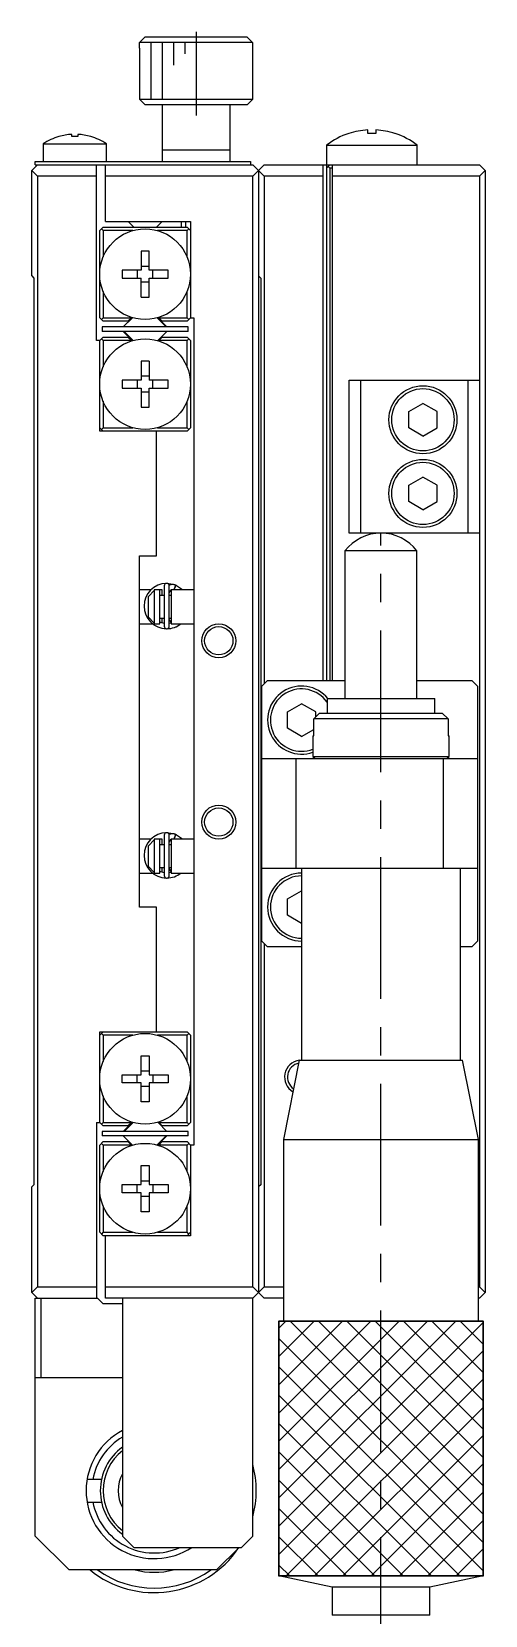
# Model space of a CAD drawing. Extents: x -157 to 386, y 5 to 334.
# Drawn here: x -100.7 to -60.7, y 117.9 to 257.6 of the extents above; entities that cross this region are included whole.
import ezdxf

# ---------------------------------------------------------------- set-up
doc = ezdxf.new("R2010")
doc.units = 0
doc.header["$LTSCALE"] = 10
doc.linetypes.add('CENTER', pattern=[2, 1.25, -0.25, 0.25, -0.25])
doc.layers.get('0').update_dxf_attribs({"linetype": 'CONTINUOUS'})
doc.layers.add('CENTER', color=1, linetype='CENTER')

msp = doc.modelspace()

# ---------------------------------------------------------------- linework, layer by layer
at = {"color": 7, "linetype": 'CONTINUOUS'}
for p, q in [((-91.152459, 256.654354), (-90.650672, 257.154354)), ((-90.650672, 257.154354), (-81.686298, 257.154354)), ((-81.686298, 257.154354), (-81.184511, 256.654354)), ((-91.168485, 256.154354), (-91.152459, 256.154354)), ((-91.168485, 256.154354), (-91.168485, 251.654354)), ((-81.184511, 256.654354), (-91.152459, 256.654354)), ((-91.152459, 256.154354), (-91.152459, 256.654354)), ((-81.184511, 256.654354), (-81.184511, 256.154354)), ((-81.184511, 256.154354), (-81.168485, 256.154354)), ((-81.168485, 251.654354), (-81.168485, 256.154354)), ((-91.168485, 251.654354), (-81.168485, 251.654354)), ((-91.168485, 251.654354), (-90.668485, 251.154354)), ((-81.668485, 251.154354), (-81.168485, 251.654354)), ((-81.668485, 251.154354), (-90.668485, 251.154354)), ((-89.168485, 251.154354), (-89.168485, 246.154354)), ((-83.168485, 246.154354), (-83.168485, 251.154354)), ((-71.028485, 248.616937), (-71.028485, 248.934385)), ((-70.308485, 248.934385), (-70.308485, 248.616937)), ((-99.668485, 247.696817), (-94.068485, 247.696817)), ((-99.668485, 247.696817), (-99.668485, 246.154354)), ((-98.267624, 248.347559), (-98.270633, 248.353727)), ((-97.128485, 248.347559), (-97.128485, 248.540816)), ((-96.608485, 248.347559), (-97.128485, 248.347559)), ((-96.608485, 248.540816), (-96.608485, 248.347559)), ((-95.466337, 248.353727), (-95.469346, 248.347559)), ((-94.068485, 246.154354), (-94.068485, 247.696817)), ((-74.668485, 247.57783), (-66.668485, 247.57783)), ((-74.668485, 247.57783), (-74.668485, 200.354354)), ((-72.703916, 248.616937), (-72.708329, 248.625986)), ((-70.308485, 248.616937), (-71.028485, 248.616937)), ((-68.628641, 248.625986), (-68.633055, 248.616937)), ((-66.668485, 245.854354), (-66.668485, 247.57783)), ((-100.368485, 245.854354), (-100.368485, 246.154354)), ((-100.368485, 246.154354), (-81.368485, 246.154354)), ((-83.168485, 247.154354), (-89.168485, 247.154354)), ((-81.368485, 246.154354), (-81.368485, 245.854354)), ((-100.668485, 245.354354), (-100.168485, 245.854354)), ((-100.168485, 244.854354), (-100.668485, 245.354354)), ((-100.668485, 236.054354), (-100.668485, 245.354354)), ((-100.368485, 245.854354), (-81.168485, 245.854354)), ((-94.968485, 244.854354), (-100.168485, 244.854354)), ((-100.168485, 244.854354), (-100.168485, 146.854354)), ((-94.968485, 230.354354), (-94.968485, 245.854354)), ((-94.168485, 240.854354), (-94.168485, 245.854354)), ((-81.168485, 244.854354), (-94.168485, 244.854354)), ((-80.168485, 244.854354), (-81.168485, 245.854354)), ((-81.168485, 244.854354), (-80.168485, 245.854354)), ((-81.168485, 146.854354), (-81.168485, 244.854354)), ((-80.668485, 245.354354), (-80.668485, 146.354354)), ((-80.168485, 245.854354), (-61.168485, 245.854354)), ((-74.968485, 244.854354), (-80.168485, 244.854354)), ((-80.168485, 244.854354), (-80.168485, 200.054354)), ((-74.968485, 200.354354), (-74.968485, 245.854354)), ((-74.368485, 245.854354), (-74.668485, 245.554354)), ((-74.518485, 245.704354), (-74.368485, 245.554354)), ((-74.168485, 245.554354), (-74.368485, 245.554354)), ((-74.368485, 245.554354), (-74.368485, 200.354354)), ((-74.168485, 245.854354), (-74.168485, 200.354354)), ((-61.168485, 244.854354), (-74.168485, 244.854354)), ((-60.668485, 245.354354), (-61.168485, 245.854354)), ((-61.168485, 244.854354), (-60.668485, 245.354354)), ((-61.168485, 244.854354), (-61.168485, 146.854354)), ((-60.668485, 245.354354), (-60.668485, 146.354354)), ((-94.168485, 240.854354), (-86.668485, 240.854354)), ((-92.168485, 240.854354), (-91.668485, 240.354354)), ((-89.668485, 240.354354), (-89.168485, 240.854354)), ((-87.468485, 240.354354), (-87.468485, 240.854354)), ((-87.118485, 240.854354), (-87.118485, 240.354354)), ((-86.668485, 240.854354), (-86.668485, 232.354354)), ((-94.668485, 240.054354), (-94.368485, 240.354354)), ((-94.668485, 232.354354), (-94.668485, 240.054354)), ((-94.518485, 240.204354), (-94.368485, 240.054354)), ((-94.368485, 240.354354), (-86.968485, 240.354354)), ((-94.368485, 240.054354), (-94.368485, 237.724223)), ((-91.753612, 240.054354), (-94.368485, 240.054354)), ((-86.968485, 240.054354), (-89.583358, 240.054354)), ((-86.968485, 240.354354), (-86.668485, 240.054354)), ((-86.968485, 240.054354), (-86.818485, 240.204354)), ((-86.968485, 237.724223), (-86.968485, 240.054354)), ((-90.308485, 238.239785), (-91.028485, 238.239785)), ((-91.028485, 238.239785), (-91.028485, 236.564354)), ((-90.308485, 236.564354), (-90.308485, 238.239785)), ((-91.028485, 236.564354), (-92.703916, 236.564354)), ((-92.703916, 236.564354), (-92.703916, 235.844354)), ((-91.356514, 236.564354), (-91.356514, 235.844354)), ((-90.308485, 236.892383), (-91.028485, 236.892383)), ((-88.633055, 236.564354), (-90.308485, 236.564354)), ((-89.980456, 235.844354), (-89.980456, 236.564354)), ((-88.633055, 235.844354), (-88.633055, 236.564354)), ((-100.668485, 236.054354), (-100.468485, 235.854354)), ((-100.468485, 235.854354), (-100.468485, 155.854354)), ((-92.703916, 235.844354), (-91.028485, 235.844354)), ((-91.028485, 234.168924), (-91.028485, 235.844354)), ((-91.028485, 235.516325), (-90.308485, 235.516325)), ((-90.308485, 234.168924), (-90.308485, 235.844354)), ((-90.308485, 235.844354), (-88.633055, 235.844354)), ((-80.668485, 236.054354), (-80.468485, 235.854354)), ((-80.468485, 235.854354), (-80.468485, 155.854354)), ((-94.368485, 234.684486), (-94.368485, 232.354354)), ((-91.028485, 234.168924), (-90.308485, 234.168924)), ((-86.968485, 232.354354), (-86.968485, 234.684486)), ((-94.368485, 232.054354), (-94.668485, 232.354354)), ((-94.368485, 232.354354), (-94.518485, 232.204354)), ((-94.368485, 232.354354), (-91.878194, 232.354354)), ((-92.178194, 232.054354), (-94.368485, 232.054354)), ((-91.78176, 232.362399), (-92.589805, 231.554354)), ((-92.178194, 232.054354), (-91.849782, 232.382766)), ((-89.610366, 232.346844), (-88.817875, 231.554354)), ((-88.747165, 231.554354), (-89.55521, 232.362399)), ((-89.487188, 232.382766), (-89.158776, 232.054354)), ((-89.458776, 232.354354), (-86.968485, 232.354354)), ((-86.968485, 232.054354), (-89.158776, 232.054354)), ((-86.818485, 232.204354), (-86.968485, 232.354354)), ((-86.668485, 232.354354), (-86.968485, 232.054354)), ((-86.668485, 232.354354), (-86.368485, 232.354354)), ((-86.368485, 232.354354), (-86.368485, 159.354354)), ((-94.668485, 230.354354), (-94.368485, 230.654354)), ((-86.868485, 231.554354), (-94.468485, 231.554354)), ((-94.468485, 231.554354), (-94.468485, 231.154354)), ((-86.868485, 231.154354), (-94.468485, 231.154354)), ((-94.368485, 230.654354), (-92.178194, 230.654354)), ((-92.589805, 231.154354), (-91.78176, 230.346309)), ((-91.726605, 230.361864), (-92.519095, 231.154354)), ((-91.849782, 230.325943), (-92.178194, 230.654354)), ((-89.55521, 230.346309), (-88.747165, 231.154354)), ((-89.158776, 230.654354), (-89.487188, 230.325943)), ((-89.158776, 230.654354), (-86.968485, 230.654354)), ((-86.968485, 230.654354), (-86.668485, 230.354354)), ((-86.868485, 231.154354), (-86.868485, 231.554354)), ((-94.668485, 230.354354), (-94.968485, 230.354354)), ((-94.668485, 222.354354), (-94.668485, 230.354354)), ((-94.518485, 230.504354), (-94.368485, 230.354354)), ((-94.368485, 230.354354), (-94.368485, 228.024223)), ((-91.878194, 230.354354), (-94.368485, 230.354354)), ((-86.968485, 230.354354), (-89.458776, 230.354354)), ((-86.968485, 230.354354), (-86.818485, 230.504354)), ((-86.968485, 228.024223), (-86.968485, 230.354354)), ((-86.668485, 230.354354), (-86.668485, 222.654354)), ((-90.308485, 228.539785), (-91.028485, 228.539785)), ((-91.028485, 228.539785), (-91.028485, 226.864354)), ((-90.308485, 228.539785), (-90.308485, 226.864354)), ((-91.028485, 226.864354), (-92.703916, 226.864354)), ((-92.703916, 226.864354), (-92.703916, 226.144354)), ((-91.356514, 226.864354), (-91.356514, 226.144354)), ((-90.308485, 227.192383), (-91.028485, 227.192383)), ((-88.633055, 226.864354), (-90.308485, 226.864354)), ((-89.980456, 226.144354), (-89.980456, 226.864354)), ((-88.633055, 226.144354), (-88.633055, 226.864354)), ((-72.668485, 213.354354), (-72.668485, 226.854354)), ((-72.668485, 226.854354), (-61.168485, 226.854354)), ((-71.668485, 226.854354), (-71.668485, 213.354354)), ((-62.168485, 213.354354), (-62.168485, 226.854354)), ((-92.703916, 226.144354), (-91.028485, 226.144354)), ((-91.028485, 226.144354), (-91.028485, 224.468924)), ((-91.028485, 225.816325), (-90.308485, 225.816325)), ((-90.308485, 226.144354), (-88.633055, 226.144354)), ((-90.308485, 224.468924), (-90.308485, 226.144354)), ((-94.368485, 224.984486), (-94.368485, 222.654354)), ((-91.028485, 224.468924), (-90.308485, 224.468924)), ((-86.968485, 222.654354), (-86.968485, 224.984486)), ((-67.418485, 224.076042), (-66.168485, 224.79773)), ((-67.418485, 222.632667), (-67.418485, 224.076042)), ((-64.918485, 224.076042), (-66.168485, 224.79773)), ((-64.918485, 222.632667), (-64.918485, 224.076042)), ((-94.668485, 222.654354), (-94.368485, 222.354354)), ((-86.968485, 222.354354), (-94.668485, 222.354354)), ((-94.368485, 222.654354), (-94.518485, 222.504354)), ((-94.368485, 222.654354), (-91.753612, 222.654354)), ((-89.668485, 211.354354), (-89.668485, 222.354354)), ((-89.583358, 222.654354), (-86.968485, 222.654354)), ((-86.818485, 222.504354), (-86.968485, 222.654354)), ((-86.668485, 222.654354), (-86.968485, 222.354354)), ((-66.168485, 221.910979), (-67.418485, 222.632667)), ((-66.168485, 221.910979), (-64.918485, 222.632667)), ((-67.418485, 217.576042), (-66.168485, 218.29773)), ((-64.918485, 217.576042), (-66.168485, 218.29773)), ((-67.418485, 216.132667), (-67.418485, 217.576042)), ((-64.918485, 216.132667), (-64.918485, 217.576042)), ((-66.168485, 215.410979), (-67.418485, 216.132667)), ((-66.168485, 215.410979), (-64.918485, 216.132667)), ((-61.168485, 213.354354), (-72.668485, 213.354354)), ((-91.168485, 211.354354), (-89.668485, 211.354354)), ((-91.168485, 180.354354), (-91.168485, 211.354354)), ((-66.693485, 211.787175), (-73.043485, 211.787175)), ((-73.043485, 211.787175), (-73.043485, 198.754354)), ((-66.693485, 198.754354), (-66.693485, 211.787175)), ((-90.151891, 208.354354), (-91.168485, 208.354354)), ((-90.368485, 207.770869), (-89.868485, 208.300038)), ((-89.368485, 208.354354), (-89.868485, 208.354354)), ((-89.868485, 208.354354), (-89.868485, 205.354354)), ((-89.368485, 205.354354), (-89.368485, 208.354354)), ((-89.168485, 208.354354), (-89.344924, 208.354354)), ((-89.168485, 207.854354), (-89.168485, 208.354354)), ((-88.986018, 208.693663), (-88.986018, 205.143663)), ((-88.060923, 208.791388), (-88.740962, 208.917709)), ((-88.541433, 208.762312), (-88.546189, 208.760303)), ((-88.507973, 208.775337), (-88.541433, 208.762312)), ((-88.536018, 205.143663), (-88.536018, 208.693663)), ((-88.536018, 208.093027), (-88.365634, 208.348054)), ((-88.473912, 208.786677), (-88.507973, 208.775337)), ((-88.439334, 208.796304), (-88.473912, 208.786677)), ((-88.404325, 208.804196), (-88.439334, 208.796304)), ((-88.368969, 208.810333), (-88.404325, 208.804196)), ((-88.333354, 208.8147), (-88.368969, 208.810333)), ((-88.368485, 208.354354), (-88.368485, 205.354354)), ((-86.368485, 208.354354), (-88.368485, 208.354354)), ((-88.297567, 208.817286), (-88.333354, 208.8147)), ((-88.261696, 208.818085), (-88.297567, 208.817286)), ((-88.22583, 208.817095), (-88.261696, 208.818085)), ((-88.190055, 208.814318), (-88.22583, 208.817095)), ((-88.154462, 208.809761), (-88.190055, 208.814318)), ((-88.119135, 208.803435), (-88.154462, 208.809761)), ((-87.973938, 208.754601), (-88.148732, 208.343176)), ((-88.144393, 208.359427), (-88.148305, 208.354354)), ((-88.140018, 208.365734), (-88.144393, 208.359427)), ((-88.135208, 208.373235), (-88.140018, 208.365734)), ((-88.129994, 208.381883), (-88.135208, 208.373235)), ((-88.124409, 208.391622), (-88.129994, 208.381883)), ((-88.118487, 208.402392), (-88.124409, 208.391622)), ((-88.084164, 208.795355), (-88.119135, 208.803435)), ((-88.112267, 208.414124), (-88.118487, 208.402392)), ((-88.105788, 208.426744), (-88.112267, 208.414124)), ((-88.09909, 208.440171), (-88.105788, 208.426744)), ((-88.092218, 208.454321), (-88.09909, 208.440171)), ((-88.085213, 208.469103), (-88.092218, 208.454321)), ((-88.07812, 208.484425), (-88.085213, 208.469103)), ((-88.049633, 208.78554), (-88.084164, 208.795355)), ((-88.070985, 208.500189), (-88.07812, 208.484425)), ((-88.063852, 208.516296), (-88.070985, 208.500189)), ((-88.056767, 208.532643), (-88.063852, 208.516296)), ((-87.976678, 208.757755), (-88.060923, 208.791388)), ((-88.049775, 208.549126), (-88.056767, 208.532643)), ((-88.042919, 208.565641), (-88.049775, 208.549126)), ((-88.015629, 208.774015), (-88.049633, 208.78554)), ((-88.036244, 208.582085), (-88.042919, 208.565641)), ((-88.029791, 208.598351), (-88.036244, 208.582085)), ((-88.023602, 208.614338), (-88.029791, 208.598351)), ((-88.017716, 208.629944), (-88.023602, 208.614338)), ((-88.012169, 208.64507), (-88.017716, 208.629944)), ((-87.98398, 208.761545), (-88.015629, 208.774015)), ((-88.006998, 208.65962), (-88.012169, 208.64507)), ((-88.002235, 208.673503), (-88.006998, 208.65962)), ((-87.99791, 208.68663), (-88.002235, 208.673503)), ((-87.99405, 208.698917), (-87.99791, 208.68663)), ((-87.99068, 208.710288), (-87.99405, 208.698917)), ((-87.987822, 208.72067), (-87.99068, 208.710288)), ((-87.985493, 208.729997), (-87.987822, 208.72067)), ((-87.983708, 208.73821), (-87.985493, 208.729997)), ((-87.984812, 208.761718), (-87.983218, 208.761013)), ((-87.370021, 208.354589), (-87.984266, 208.760977)), ((-87.982478, 208.745258), (-87.983708, 208.73821)), ((-87.983218, 208.761013), (-87.982184, 208.758998)), ((-87.981812, 208.751095), (-87.982478, 208.745258)), ((-87.982184, 208.758998), (-87.981714, 208.755685)), ((-87.981714, 208.755685), (-87.981812, 208.751095)), ((-87.902389, 208.724244), (-87.976678, 208.757755)), ((-87.975106, 208.757088), (-87.973938, 208.754601)), ((-90.368485, 205.937839), (-90.368485, 207.770869)), ((-88.986018, 207.854354), (-89.368485, 207.854354)), ((-88.368485, 207.854354), (-88.536018, 207.854354)), ((-89.868485, 205.408671), (-90.368485, 205.937839)), ((-88.986083, 205.384778), (-89.368587, 205.492013)), ((-89.368485, 205.854354), (-88.986018, 205.854354)), ((-89.168485, 205.422391), (-89.168485, 205.854354)), ((-88.536018, 205.854354), (-88.368485, 205.854354)), ((-88.36851, 205.490465), (-88.536018, 205.7443)), ((-91.168485, 205.354354), (-90.004949, 205.354354)), ((-89.868485, 205.354354), (-89.368485, 205.354354)), ((-88.368406, 205.418754), (-88.535952, 205.384459)), ((-88.368485, 205.354354), (-86.368485, 205.354354)), ((-88.038988, 205.055062), (-88.025169, 205.059887)), ((-88.024783, 205.058987), (-87.963264, 205.085349)), ((-87.984812, 205.075609), (-87.98504, 205.076156)), ((-87.98398, 205.075782), (-87.984812, 205.075609)), ((-79.868485, 200.354354), (-80.368485, 199.854354)), ((-80.368485, 177.354354), (-80.368485, 199.854354)), ((-79.868485, 200.354354), (-73.043485, 200.354354)), ((-66.693485, 200.354354), (-61.868485, 200.354354)), ((-61.368485, 199.854354), (-61.868485, 200.354354)), ((-61.368485, 199.854354), (-61.368485, 177.354354)), ((-74.618485, 198.754354), (-74.618485, 197.454354)), ((-74.618485, 198.754354), (-65.118485, 198.754354)), ((-65.118485, 197.454354), (-65.118485, 198.754354)), ((-78.118485, 197.576042), (-76.868485, 198.29773)), ((-78.118485, 196.132667), (-78.118485, 197.576042)), ((-75.618485, 197.576042), (-76.868485, 198.29773)), ((-75.784565, 196.954354), (-75.276812, 197.454354)), ((-75.618485, 197.117898), (-75.618485, 197.576042)), ((-75.276812, 197.454354), (-64.460158, 197.454354)), ((-64.460158, 197.454354), (-63.952405, 196.954354)), ((-76.868485, 195.410979), (-78.118485, 196.132667)), ((-76.868485, 195.410979), (-75.784565, 196.03678)), ((-75.784565, 195.454354), (-75.784565, 196.954354)), ((-63.952405, 196.954354), (-75.784565, 196.954354)), ((-63.952405, 196.954354), (-63.952405, 195.454354)), ((-75.868485, 195.454354), (-75.784565, 195.454354)), ((-75.868485, 195.454354), (-75.868485, 193.654354)), ((-63.952405, 195.454354), (-63.868485, 195.454354)), ((-63.868485, 193.654354), (-63.868485, 195.454354)), ((-80.368485, 193.454354), (-61.368485, 193.454354)), ((-77.368485, 193.454354), (-77.368485, 183.754354)), ((-75.868485, 193.654354), (-63.868485, 193.654354)), ((-75.868485, 193.654354), (-75.668485, 193.454354)), ((-64.368485, 183.754354), (-64.368485, 193.454354)), ((-64.068485, 193.454354), (-63.868485, 193.654354)), ((-90.151891, 186.354354), (-91.168485, 186.354354)), ((-90.368485, 185.770869), (-89.868485, 186.300038)), ((-89.368485, 186.354354), (-89.868485, 186.354354)), ((-89.868485, 186.354354), (-89.868485, 183.354354)), ((-89.368485, 183.354354), (-89.368485, 186.354354)), ((-89.168485, 186.354354), (-89.344924, 186.354354)), ((-89.168485, 185.854354), (-89.168485, 186.354354)), ((-88.986018, 186.693663), (-88.986018, 183.143663)), ((-88.060923, 186.791388), (-88.740962, 186.917709)), ((-88.541433, 186.762312), (-88.546189, 186.760303)), ((-88.507973, 186.775337), (-88.541433, 186.762312)), ((-88.536018, 183.143663), (-88.536018, 186.693663)), ((-88.536018, 186.093027), (-88.365634, 186.348054)), ((-88.473912, 186.786677), (-88.507973, 186.775337)), ((-88.439334, 186.796304), (-88.473912, 186.786677)), ((-88.404325, 186.804196), (-88.439334, 186.796304)), ((-88.368969, 186.810333), (-88.404325, 186.804196)), ((-88.333354, 186.8147), (-88.368969, 186.810333)), ((-88.368485, 186.354354), (-88.368485, 183.354354)), ((-86.368485, 186.354354), (-88.368485, 186.354354)), ((-88.297567, 186.817286), (-88.333354, 186.8147)), ((-88.261696, 186.818085), (-88.297567, 186.817286)), ((-88.22583, 186.817095), (-88.261696, 186.818085)), ((-88.190055, 186.814318), (-88.22583, 186.817095)), ((-88.154462, 186.809761), (-88.190055, 186.814318)), ((-88.119135, 186.803435), (-88.154462, 186.809761)), ((-87.973938, 186.754601), (-88.148732, 186.343176)), ((-88.144393, 186.359427), (-88.148305, 186.354354)), ((-88.140018, 186.365734), (-88.144393, 186.359427)), ((-88.135208, 186.373235), (-88.140018, 186.365734)), ((-88.129994, 186.381883), (-88.135208, 186.373235)), ((-88.124409, 186.391622), (-88.129994, 186.381883)), ((-88.118487, 186.402392), (-88.124409, 186.391622)), ((-88.084164, 186.795355), (-88.119135, 186.803435)), ((-88.112267, 186.414124), (-88.118487, 186.402392)), ((-88.105788, 186.426744), (-88.112267, 186.414124)), ((-88.09909, 186.440171), (-88.105788, 186.426744)), ((-88.092218, 186.454321), (-88.09909, 186.440171)), ((-88.085213, 186.469103), (-88.092218, 186.454321)), ((-88.07812, 186.484425), (-88.085213, 186.469103)), ((-88.049633, 186.78554), (-88.084164, 186.795355)), ((-88.070985, 186.500189), (-88.07812, 186.484425)), ((-88.063852, 186.516296), (-88.070985, 186.500189)), ((-88.056767, 186.532643), (-88.063852, 186.516296)), ((-87.902389, 186.724244), (-88.060923, 186.791388)), ((-88.049775, 186.549126), (-88.056767, 186.532643)), ((-88.042919, 186.565641), (-88.049775, 186.549126)), ((-88.015629, 186.774015), (-88.049633, 186.78554)), ((-88.036244, 186.582085), (-88.042919, 186.565641)), ((-88.029791, 186.598351), (-88.036244, 186.582085)), ((-88.023602, 186.614338), (-88.029791, 186.598351)), ((-88.017716, 186.629944), (-88.023602, 186.614338)), ((-88.012169, 186.64507), (-88.017716, 186.629944)), ((-87.98398, 186.761545), (-88.015629, 186.774015)), ((-88.006998, 186.65962), (-88.012169, 186.64507)), ((-88.002235, 186.673503), (-88.006998, 186.65962)), ((-87.99791, 186.68663), (-88.002235, 186.673503)), ((-87.99405, 186.698917), (-87.99791, 186.68663)), ((-87.99068, 186.710288), (-87.99405, 186.698917)), ((-87.987822, 186.72067), (-87.99068, 186.710288)), ((-87.985493, 186.729997), (-87.987822, 186.72067)), ((-87.983708, 186.73821), (-87.985493, 186.729997)), ((-87.984812, 186.761718), (-87.983218, 186.761013)), ((-87.370021, 186.354589), (-87.984266, 186.760977)), ((-87.982478, 186.745258), (-87.983708, 186.73821)), ((-87.983218, 186.761013), (-87.982184, 186.758998)), ((-87.981812, 186.751095), (-87.982478, 186.745258)), ((-87.982184, 186.758998), (-87.981714, 186.755685)), ((-87.981714, 186.755685), (-87.981812, 186.751095)), ((-87.975106, 186.757088), (-87.97447, 186.756214)), ((-87.97447, 186.756214), (-87.973938, 186.754601)), ((-90.368485, 183.937839), (-90.368485, 185.770869)), ((-88.986018, 185.854354), (-89.368485, 185.854354)), ((-88.368485, 185.854354), (-88.536018, 185.854354)), ((-91.168485, 183.354354), (-90.004949, 183.354354)), ((-89.868485, 183.408671), (-90.368485, 183.937839)), ((-89.868485, 183.354354), (-89.368485, 183.354354)), ((-88.986083, 183.384778), (-89.368587, 183.492013)), ((-89.368485, 183.854354), (-88.986018, 183.854354)), ((-89.168485, 183.422391), (-89.168485, 183.854354)), ((-88.536018, 183.854354), (-88.368485, 183.854354)), ((-88.36851, 183.490465), (-88.536018, 183.7443)), ((-88.368406, 183.418754), (-88.535952, 183.384459)), ((-88.368485, 183.354354), (-86.368485, 183.354354)), ((-88.024783, 183.058987), (-87.963264, 183.085349)), ((-87.984812, 183.075609), (-87.98504, 183.076156)), ((-87.98398, 183.075782), (-87.984812, 183.075609)), ((-61.368485, 183.754354), (-80.368485, 183.754354)), ((-76.868485, 183.754354), (-76.868485, 166.854354)), ((-62.868485, 166.854354), (-62.868485, 183.754354)), ((-88.038988, 183.055062), (-88.025169, 183.059887)), ((-78.118485, 181.076042), (-76.868485, 181.79773)), ((-89.668485, 180.354354), (-91.168485, 180.354354)), ((-89.668485, 169.354354), (-89.668485, 180.354354)), ((-78.118485, 179.632667), (-78.118485, 181.076042)), ((-76.868485, 178.910979), (-78.118485, 179.632667)), ((-80.368485, 177.354354), (-79.868485, 176.854354)), ((-80.168485, 177.154354), (-80.168485, 146.854354)), ((-76.868485, 176.854354), (-79.868485, 176.854354)), ((-61.868485, 176.854354), (-62.868485, 176.854354)), ((-61.868485, 176.854354), (-61.368485, 177.354354)), ((-94.668485, 161.354354), (-94.668485, 169.354354)), ((-94.668485, 169.354354), (-86.968485, 169.354354)), ((-94.368485, 169.354354), (-94.668485, 169.054354)), ((-94.518485, 169.204354), (-94.368485, 169.054354)), ((-86.668485, 169.054354), (-86.968485, 169.354354)), ((-86.968485, 169.054354), (-86.818485, 169.204354)), ((-94.368485, 169.054354), (-94.368485, 166.724223)), ((-91.753612, 169.054354), (-94.368485, 169.054354)), ((-86.968485, 169.054354), (-89.583358, 169.054354)), ((-86.968485, 166.724223), (-86.968485, 169.054354)), ((-86.668485, 169.054354), (-86.668485, 161.354354)), ((-91.028485, 167.239785), (-90.308485, 167.239785)), ((-91.028485, 165.564354), (-91.028485, 167.239785)), ((-90.308485, 167.239785), (-90.308485, 165.564354)), ((-77.068485, 166.854354), (-78.468485, 159.854354)), ((-77.068485, 166.854354), (-62.668485, 166.854354)), ((-61.268485, 159.854354), (-62.668485, 166.854354)), ((-92.703916, 165.564354), (-91.028485, 165.564354)), ((-92.703916, 164.844354), (-92.703916, 165.564354)), ((-91.356514, 164.844354), (-91.356514, 165.564354)), ((-91.028485, 165.892383), (-90.308485, 165.892383)), ((-90.308485, 165.564354), (-88.633055, 165.564354)), ((-89.980456, 165.564354), (-89.980456, 164.844354)), ((-88.633055, 165.564354), (-88.633055, 164.844354)), ((-94.368485, 163.684486), (-94.368485, 161.354354)), ((-91.028485, 164.844354), (-92.703916, 164.844354)), ((-91.028485, 163.168924), (-91.028485, 164.844354)), ((-90.308485, 164.516325), (-91.028485, 164.516325)), ((-88.633055, 164.844354), (-90.308485, 164.844354)), ((-90.308485, 164.844354), (-90.308485, 163.168924)), ((-86.968485, 161.354354), (-86.968485, 163.684486)), ((-90.308485, 163.168924), (-91.028485, 163.168924)), ((-94.968485, 161.354354), (-94.668485, 161.354354)), ((-94.968485, 161.354354), (-94.968485, 145.854354)), ((-94.368485, 161.054354), (-94.668485, 161.354354)), ((-94.368485, 161.354354), (-94.518485, 161.204354)), ((-94.368485, 161.354354), (-91.878194, 161.354354)), ((-92.178194, 161.054354), (-94.368485, 161.054354)), ((-91.78176, 161.362399), (-92.589805, 160.554354)), ((-92.519095, 160.554354), (-91.726605, 161.346844)), ((-92.178194, 161.054354), (-91.849782, 161.382766)), ((-88.747165, 160.554354), (-89.55521, 161.362399)), ((-89.487188, 161.382766), (-89.158776, 161.054354)), ((-89.458776, 161.354354), (-86.968485, 161.354354)), ((-86.968485, 161.054354), (-89.158776, 161.054354)), ((-86.818485, 161.204354), (-86.968485, 161.354354)), ((-86.668485, 161.354354), (-86.968485, 161.054354)), ((-94.668485, 159.354354), (-94.368485, 159.654354)), ((-94.668485, 151.654354), (-94.668485, 159.354354)), ((-94.518485, 159.504354), (-94.368485, 159.354354)), ((-94.468485, 160.554354), (-94.468485, 160.154354)), ((-86.868485, 160.554354), (-94.468485, 160.554354)), ((-86.868485, 160.154354), (-94.468485, 160.154354)), ((-94.368485, 159.654354), (-92.178194, 159.654354)), ((-94.368485, 159.354354), (-94.368485, 157.024223)), ((-91.878194, 159.354354), (-94.368485, 159.354354)), ((-92.589805, 160.154354), (-91.78176, 159.346309)), ((-91.849782, 159.325943), (-92.178199, 159.654349)), ((-88.817875, 160.154354), (-89.610366, 159.361864)), ((-89.55521, 159.346309), (-88.747165, 160.154354)), ((-89.158771, 159.654349), (-89.487188, 159.325943)), ((-86.968485, 159.354354), (-89.458776, 159.354354)), ((-89.158776, 159.654354), (-86.968485, 159.654354)), ((-86.968485, 159.654354), (-86.668485, 159.354354)), ((-86.968485, 159.354354), (-86.818485, 159.504354)), ((-86.968485, 157.024223), (-86.968485, 159.354354)), ((-86.868485, 160.154354), (-86.868485, 160.554354)), ((-86.368485, 159.354354), (-86.668485, 159.354354)), ((-86.668485, 159.354354), (-86.668485, 151.354354)), ((-78.468485, 159.854354), (-78.468485, 143.854354)), ((-78.468485, 159.854354), (-61.268485, 159.854354)), ((-61.268485, 143.854354), (-61.268485, 159.854354)), ((-91.028485, 157.539785), (-90.308485, 157.539785)), ((-91.028485, 155.864354), (-91.028485, 157.539785)), ((-90.308485, 157.539785), (-90.308485, 155.864354)), ((-100.468485, 155.854354), (-100.668485, 155.654354)), ((-100.668485, 146.354354), (-100.668485, 155.654354)), ((-92.703916, 155.864354), (-91.028485, 155.864354)), ((-92.703916, 155.144354), (-92.703916, 155.864354)), ((-91.028485, 155.144354), (-92.703916, 155.144354)), ((-91.356514, 155.144354), (-91.356514, 155.864354)), ((-91.028485, 156.192383), (-90.308485, 156.192383)), ((-91.028485, 153.468924), (-91.028485, 155.144354)), ((-90.308485, 155.864354), (-88.633055, 155.864354)), ((-90.308485, 155.144354), (-90.308485, 153.468924)), ((-88.633055, 155.144354), (-90.308485, 155.144354)), ((-89.980456, 155.864354), (-89.980456, 155.144354)), ((-88.633055, 155.864354), (-88.633055, 155.144354)), ((-80.468485, 155.854354), (-80.668485, 155.654354)), ((-94.368485, 153.984486), (-94.368485, 151.654354)), ((-90.308485, 154.816325), (-91.028485, 154.816325)), ((-86.968485, 151.654354), (-86.968485, 153.984486)), ((-90.308485, 153.468924), (-91.028485, 153.468924)), ((-94.668485, 151.654354), (-94.368485, 151.354354)), ((-94.368485, 151.654354), (-94.518485, 151.504354)), ((-94.368485, 151.654354), (-91.753612, 151.654354)), ((-86.668485, 151.354354), (-94.368485, 151.354354)), ((-94.168485, 145.854354), (-94.168485, 151.354354)), ((-89.583358, 151.654354), (-86.968485, 151.654354)), ((-86.818485, 151.504354), (-86.968485, 151.654354)), ((-86.968485, 151.354354), (-86.668485, 151.654354)), ((-100.668485, 146.354354), (-100.168485, 146.854354)), ((-100.168485, 146.854354), (-94.968485, 146.854354)), ((-94.168485, 146.854354), (-81.168485, 146.854354)), ((-81.168485, 145.854354), (-80.168485, 146.854354)), ((-80.168485, 145.854354), (-81.168485, 146.854354)), ((-80.168485, 146.854354), (-78.468485, 146.854354)), ((-61.268485, 146.854354), (-61.168485, 146.854354)), ((-60.668485, 146.354354), (-61.168485, 146.854354)), ((-100.168485, 145.854354), (-100.668485, 146.354354)), ((-100.368485, 124.854354), (-100.368485, 145.854354)), ((-100.368485, 145.854354), (-94.868485, 145.854354)), ((-99.868485, 145.854354), (-99.868485, 138.854354)), ((-94.368485, 145.354354), (-94.868485, 145.854354)), ((-92.668485, 145.354354), (-94.368485, 145.354354)), ((-81.168485, 145.854354), (-94.168485, 145.854354)), ((-92.668485, 145.854354), (-92.668485, 124.854354)), ((-81.168485, 124.854354), (-81.168485, 145.854354)), ((-78.468485, 145.854354), (-80.168485, 145.854354)), ((-61.168485, 145.854354), (-61.268485, 145.854354)), ((-61.168485, 145.854354), (-60.668485, 146.354354)), ((-78.868485, 143.854354), (-78.868485, 121.354354)), ((-78.868485, 143.854354), (-60.868485, 143.854354)), ((-78.868485, 121.304354), (-78.868485, 143.804354)), ((-78.868485, 143.804354), (-60.868485, 143.804354)), ((-60.868485, 121.354354), (-60.868485, 143.854354)), ((-60.868485, 143.804354), (-60.868485, 121.304354)), ((-100.368485, 138.854354), (-92.668485, 138.854354)), ((-94.512029, 129.854355), (-95.784565, 129.854355)), ((-95.784565, 127.854355), (-94.512029, 127.854355)), ((-100.368485, 124.854354), (-97.368485, 121.854354)), ((-92.668485, 124.854354), (-91.668485, 123.854354)), ((-82.168485, 123.854354), (-81.168485, 124.854354)), ((-91.668485, 123.854354), (-82.168485, 123.854354)), ((-84.368485, 121.854354), (-82.368485, 123.854354)), ((-84.368485, 121.854354), (-97.368485, 121.854354)), ((-78.868485, 121.354354), (-60.868485, 121.354354)), ((-78.868485, 121.354354), (-74.168485, 120.354354)), ((-60.868485, 121.304354), (-78.868485, 121.304354)), ((-74.168485, 120.354354), (-65.568485, 120.354354)), ((-74.168485, 120.354354), (-74.168485, 117.854354)), ((-65.568485, 120.354354), (-60.868485, 121.354354)), ((-65.568485, 117.854354), (-65.568485, 120.354354)), ((-65.568485, 117.854354), (-74.168485, 117.854354))]:
    msp.add_line(p, q, dxfattribs=at)
at = {"color": 3, "linetype": 'CONTINUOUS'}
for p, q in [((-90.168485, 256.654354), (-90.168485, 251.654354)), ((-89.168485, 256.654354), (-89.168485, 251.654354)), ((-88.168485, 256.654354), (-88.168485, 254.654354)), ((-87.168485, 256.654354), (-87.168485, 255.654354)), ((-78.868485, 143.208675), (-78.272806, 143.804354)), ((-78.868485, 140.708675), (-75.772806, 143.804354)), ((-78.868485, 138.208675), (-73.272806, 143.804354)), ((-78.868485, 135.708675), (-70.772806, 143.804354)), ((-78.868485, 133.208675), (-68.272806, 143.804354)), ((-78.868485, 130.708675), (-65.772806, 143.804354)), ((-78.868485, 128.208675), (-63.272806, 143.804354)), ((-78.868485, 125.708675), (-60.868485, 143.708675)), ((-77.890224, 143.804354), (-60.868485, 126.782616)), ((-75.390224, 143.804354), (-60.868485, 129.282616)), ((-72.890224, 143.804354), (-60.868485, 131.782616)), ((-70.390224, 143.804354), (-60.868485, 134.282616)), ((-67.890224, 143.804354), (-60.868485, 136.782616)), ((-65.390224, 143.804354), (-60.868485, 139.282616)), ((-62.890224, 143.804354), (-60.868485, 141.782616)), ((-78.868485, 142.282616), (-60.868485, 124.282616)), ((-78.868485, 123.208675), (-60.868485, 141.208675)), ((-78.868485, 139.782616), (-60.868485, 121.782616)), ((-78.272806, 121.304354), (-60.868485, 138.708675)), ((-78.868485, 137.282616), (-62.890224, 121.304354)), ((-75.772806, 121.304354), (-60.868485, 136.208675)), ((-78.868485, 134.782616), (-65.390224, 121.304354)), ((-73.272806, 121.304354), (-60.868485, 133.708675)), ((-78.868485, 132.282616), (-67.890224, 121.304354)), ((-70.772806, 121.304354), (-60.868485, 131.208675)), ((-78.868485, 129.782616), (-70.390224, 121.304354)), ((-68.272806, 121.304354), (-60.868485, 128.708675)), ((-78.868485, 127.282616), (-72.890224, 121.304354)), ((-65.772806, 121.304354), (-60.868485, 126.208675)), ((-78.868485, 124.782616), (-75.390224, 121.304354)), ((-63.272806, 121.304354), (-60.868485, 123.708675)), ((-78.868485, 122.282616), (-77.890224, 121.304354))]:
    msp.add_line(p, q, dxfattribs=at)
at = {"color": 7, "linetype": 'CONTINUOUS'}
for centre, radius in [((-90.668485, 236.204354), 4), ((-90.668485, 226.504354), 4), ((-66.168485, 223.354354), 3), ((-66.168485, 223.354354), 2.75), ((-66.168485, 216.854354), 3), ((-66.168485, 216.854354), 2.75), ((-84.168485, 203.854354), 1.25), ((-84.168485, 187.854354), 1.25), ((-90.668485, 165.204354), 4), ((-90.668485, 155.504354), 4)]:
    msp.add_circle(centre, radius, dxfattribs=at)
at = {"color": 3, "linetype": 'CONTINUOUS'}
for centre in [(-84.168485, 203.854354), (-84.168485, 187.854354)]:
    msp.add_circle(centre, 1.5, dxfattribs=at)
at = {"color": 7, "linetype": 'CONTINUOUS'}
for centre, radius, start, end in [((-70.668485, 242.454354), 6.490023, 93.179815, 108.277798), ((-70.668485, 242.454354), 6.490023, 71.722202, 86.820185), ((-96.868485, 243.554354), 5, 106.285843, 124.055798), ((-96.868485, 243.554354), 4.993235, 92.984767, 106.272555), ((-96.868485, 243.554354), 4.993235, 73.727445, 87.015233), ((-96.868485, 243.554354), 5, 55.944202, 73.714157), ((-70.668485, 242.454354), 6.5, 108.289723, 127.979872), ((-70.668485, 242.454354), 6.5, 52.020128, 71.710277), ((-69.868485, 209.354198), 4, 37.462651, 142.537349), ((-88.760943, 206.918702), 1.999165, 90.746037, 269.279612), ((-88.761018, 208.693663), 0.225, 0, 180), ((-88.761018, 205.143663), 0.225, 180, 0), ((-88.762766, 206.924301), 2.004847, 270.77296, 308.443799), ((-76.868485, 196.854354), 3, 39.296482, 289.471221), ((-76.868485, 196.854354), 2.75, 35.096801, 291.323686), ((-88.760943, 184.918702), 1.999165, 90.746037, 269.279612), ((-88.761018, 186.693663), 0.225, 0, 180), ((-88.761018, 183.143663), 0.225, 180, 0), ((-88.762766, 184.924301), 2.004847, 270.77296, 308.443799), ((-76.868485, 180.354354), 3, 90, 270), ((-76.868485, 180.354354), 2.75, 90, 270), ((-76.868485, 165.354354), 1.25, 101.783537, 235.596598), ((-89.868485, 128.854354), 6, 117.818139, 303.55731), ((-89.868485, 128.854354), 5.5, 120.603295, 169.524315), ((-89.868485, 128.854354), 4.75, 126.119668, 233.880332), ((-89.868485, 128.854354), 3.175, 151.871172, 208.128828), ((-89.868485, 128.854354), 9, 345.164888, 14.835112), ((-89.868485, 128.854354), 5.5, 190.475679, 294.619977), ((-89.868485, 128.854354), 9, 231.057559, 325.859311), ((-89.868485, 128.854354), 8.6, 234.484016, 305.515984), ((-89.868485, 128.854354), 7.2, 256.463797, 283.536203)]:
    msp.add_arc(centre, radius, start, end, dxfattribs=at)
at = {"color": 3, "linetype": 'CONTINUOUS'}
for centre, radius, start, end in [((-76.868485, 165.354354), 1.5, 97.768382, 239.611753), ((-89.868485, 128.854354), 4.5, 128.478595, 231.521405)]:
    msp.add_arc(centre, radius, start, end, dxfattribs=at)
at = {"layer": 'CENTER', "color": 1, "linetype": 'CENTER'}
for p, q in [((-86.168485, 257.604354), (-86.168485, 250.204354)), ((-69.868485, 112.254354), (-69.868485, 213.354354))]:
    msp.add_line(p, q, dxfattribs=at)

doc.saveas('drawing.dxf')
